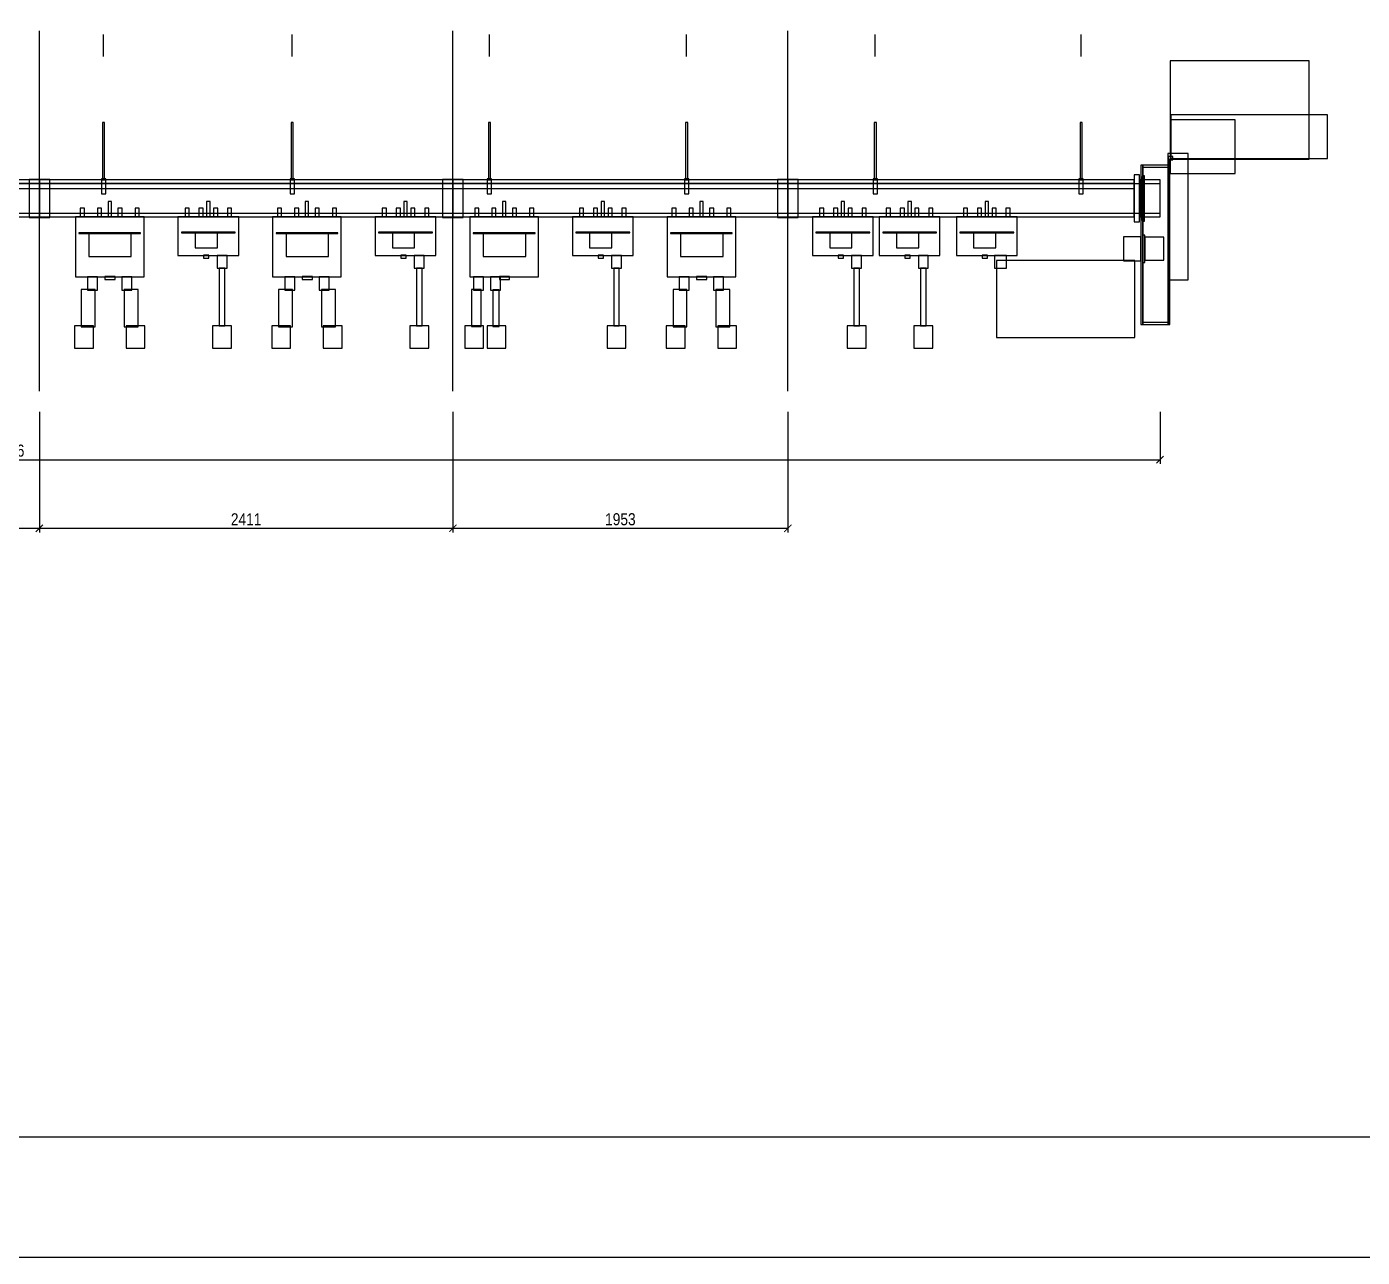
# Model space of a CAD drawing. Header units: millimetres. Extents: x 0 to 31600, y 0 to 12200.
# Drawn here: x 7952 to 15739, y 0 to 7175 of the extents above; entities that cross this region are included whole.
import ezdxf

# ---------------------------------------------------------------- set-up
doc = ezdxf.new("R2010")
doc.units = ezdxf.units.MM
for name, color, linetype in [('DIM', 7, 'Continuous'), ('FRAME', 7, 'Continuous'), ('GRID', 8, 'Continuous'), ('HANGER', 8, 'Continuous'), ('PORT', 4, 'Continuous'), ('STOU', 3, 'Continuous'), ('TOU', 1, 'Continuous'), ('TRUNK', 5, 'Continuous'), ('WHIP', 2, 'Continuous')]:
    doc.layers.add(name, color=color, linetype=linetype)
doc.styles.add('OpenSansCondensed-Light', font='OpenSansCondensed-Light.ttf')
doc.dimstyles.new('EZDXF', dxfattribs={"dimtxt": 0.25, "dimasz": 0.175, "dimexe": 0.375, "dimexo": 0.125, "dimgap": 0.1, "dimtad": 1, "dimlfac": 100, "dimzin": 12, "dimdsep": 46, "dimtxsty": 'OpenSansCondensed-Light', "dimblk": 'ARCHTICK', "dimcen": 2.5, "dimazin": 3, "dimtfac": 0.5, "dimtmove": 2, "dimatfit": 3})

# ---------------------------------------------------------------- blocks, each defined once
blk = doc.blocks.new('_ARCHTICK')
at = {"color": 0, "linetype": 'BYBLOCK', "const_width": 0.15}
blk.add_lwpolyline([(-0.5, -0.5), (0.5, 0.5)], dxfattribs=at)

msp = doc.modelspace()

# ---------------------------------------------------------------- linework, layer by layer
at = {"layer": 'FRAME'}
for points in [[(0, 0), (31600, 0), (31600, 12200), (0, 12200)], [(0, 0), (31600, 0), (31600, 700), (0, 700)]]:
    msp.add_lwpolyline(points, close=True, dxfattribs=at)
at = {"layer": 'GRID'}
for p, q in [((8026, 5050), (8026, 7150)), ((10437, 5050), (10437, 7150)), ((12390, 5050), (12390, 7150))]:
    msp.add_line(p, q, dxfattribs=at)
at = {"layer": 'HANGER'}
for p, q in [((8400, 7000), (8400, 7130)), ((9500, 7000), (9500, 7130)), ((10650, 7000), (10650, 7130)), ((11800, 7000), (11800, 7130)), ((12900, 7000), (12900, 7130)), ((14100, 7000), (14100, 7130))]:
    msp.add_line(p, q, dxfattribs=at)
for points in [[(8394, 6286.9998), (8406, 6286.9998), (8406, 6616), (8394, 6616)], [(8394, 6286.9998), (8406, 6286.9998), (8406, 6616), (8394, 6616)], [(8394, 6286.9998), (8406, 6286.9998), (8406, 6616), (8394, 6616)], [(8394, 6286.9998), (8406, 6286.9998), (8406, 6616), (8394, 6616)], [(9494, 6286.9998), (9506, 6286.9998), (9506, 6616), (9494, 6616)], [(9494, 6286.9998), (9506, 6286.9998), (9506, 6616), (9494, 6616)], [(9494, 6286.9998), (9506, 6286.9998), (9506, 6616), (9494, 6616)], [(9494, 6286.9998), (9506, 6286.9998), (9506, 6616), (9494, 6616)], [(10644, 6286.9998), (10656, 6286.9998), (10656, 6616), (10644, 6616)], [(10644, 6286.9998), (10656, 6286.9998), (10656, 6616), (10644, 6616)], [(10644, 6286.9998), (10656, 6286.9998), (10656, 6616), (10644, 6616)], [(10644, 6286.9998), (10656, 6286.9998), (10656, 6616), (10644, 6616)], [(11794, 6286.9998), (11806, 6286.9998), (11806, 6616), (11794, 6616)], [(11794, 6286.9998), (11806, 6286.9998), (11806, 6616), (11794, 6616)], [(11794, 6286.9998), (11806, 6286.9998), (11806, 6616), (11794, 6616)], [(11794, 6286.9998), (11806, 6286.9998), (11806, 6616), (11794, 6616)], [(12894, 6286.9998), (12906, 6286.9998), (12906, 6616), (12894, 6616)], [(12894, 6286.9998), (12906, 6286.9998), (12906, 6616), (12894, 6616)], [(12894, 6286.9998), (12906, 6286.9998), (12906, 6616), (12894, 6616)], [(12894, 6286.9998), (12906, 6286.9998), (12906, 6616), (12894, 6616)], [(14094, 6286.9998), (14106, 6286.9998), (14106, 6616), (14094, 6616)], [(14094, 6286.9998), (14106, 6286.9998), (14106, 6616), (14094, 6616)], [(14094, 6286.9998), (14106, 6286.9998), (14106, 6616), (14094, 6616)], [(14094, 6286.9998), (14106, 6286.9998), (14106, 6616), (14094, 6616)], [(8387.5, 6281), (8412.5, 6281), (8412.5, 6286.9998), (8387.5, 6286.9998)], [(8387.5, 6201), (8412.5, 6201), (8412.5, 6286.9998), (8387.5, 6286.9998)], [(8387.5, 6201), (8412.5, 6201), (8412.5, 6286.9998), (8387.5, 6286.9998)], [(8387.5, 6281), (8412.5, 6281), (8412.5, 6286.9998), (8387.5, 6286.9998)], [(8387.5, 6201), (8412.5, 6201), (8412.5, 6286.9998), (8387.5, 6286.9998)], [(8387.5, 6201), (8412.5, 6201), (8412.5, 6286.9998), (8387.5, 6286.9998)], [(9487.5, 6281), (9512.5, 6281), (9512.5, 6286.9998), (9487.5, 6286.9998)], [(9487.5, 6201), (9512.5, 6201), (9512.5, 6286.9998), (9487.5, 6286.9998)], [(9487.5, 6201), (9512.5, 6201), (9512.5, 6286.9998), (9487.5, 6286.9998)], [(9487.5, 6281), (9512.5, 6281), (9512.5, 6286.9998), (9487.5, 6286.9998)], [(9487.5, 6201), (9512.5, 6201), (9512.5, 6286.9998), (9487.5, 6286.9998)], [(9487.5, 6201), (9512.5, 6201), (9512.5, 6286.9998), (9487.5, 6286.9998)], [(10637.5, 6281), (10662.5, 6281), (10662.5, 6286.9998), (10637.5, 6286.9998)], [(10637.5, 6201), (10662.5, 6201), (10662.5, 6286.9998), (10637.5, 6286.9998)], [(10637.5, 6201), (10662.5, 6201), (10662.5, 6286.9998), (10637.5, 6286.9998)], [(10637.5, 6281), (10662.5, 6281), (10662.5, 6286.9998), (10637.5, 6286.9998)], [(10637.5, 6201), (10662.5, 6201), (10662.5, 6286.9998), (10637.5, 6286.9998)], [(10637.5, 6201), (10662.5, 6201), (10662.5, 6286.9998), (10637.5, 6286.9998)], [(11787.5, 6281), (11812.5, 6281), (11812.5, 6286.9998), (11787.5, 6286.9998)], [(11787.5, 6201), (11812.5, 6201), (11812.5, 6286.9998), (11787.5, 6286.9998)], [(11787.5, 6201), (11812.5, 6201), (11812.5, 6286.9998), (11787.5, 6286.9998)], [(11787.5, 6281), (11812.5, 6281), (11812.5, 6286.9998), (11787.5, 6286.9998)], [(11787.5, 6201), (11812.5, 6201), (11812.5, 6286.9998), (11787.5, 6286.9998)], [(11787.5, 6201), (11812.5, 6201), (11812.5, 6286.9998), (11787.5, 6286.9998)], [(12887.5, 6281), (12912.5, 6281), (12912.5, 6286.9998), (12887.5, 6286.9998)], [(12887.5, 6201), (12912.5, 6201), (12912.5, 6286.9998), (12887.5, 6286.9998)], [(12887.5, 6201), (12912.5, 6201), (12912.5, 6286.9998), (12887.5, 6286.9998)], [(12887.5, 6281), (12912.5, 6281), (12912.5, 6286.9998), (12887.5, 6286.9998)], [(12887.5, 6201), (12912.5, 6201), (12912.5, 6286.9998), (12887.5, 6286.9998)], [(12887.5, 6201), (12912.5, 6201), (12912.5, 6286.9998), (12887.5, 6286.9998)], [(14087.5, 6281), (14112.5, 6281), (14112.5, 6286.9998), (14087.5, 6286.9998)], [(14087.5, 6201), (14112.5, 6201), (14112.5, 6286.9998), (14087.5, 6286.9998)], [(14087.5, 6201), (14112.5, 6201), (14112.5, 6286.9998), (14087.5, 6286.9998)], [(14087.5, 6281), (14112.5, 6281), (14112.5, 6286.9998), (14087.5, 6286.9998)], [(14087.5, 6201), (14112.5, 6201), (14112.5, 6286.9998), (14087.5, 6286.9998)], [(14087.5, 6201), (14112.5, 6201), (14112.5, 6286.9998), (14087.5, 6286.9998)]]:
    msp.add_lwpolyline(points, close=True, dxfattribs=at)
at = {"layer": 'PORT'}
for points in [[(14619.5576, 6403.0852), (15429.21, 6403.0852), (15429.21, 6975.02), (14619.5576, 6975.02)], [(14619.5576, 6317.8931), (14997.3711, 6317.8931), (14997.3711, 6630.874), (14619.5576, 6630.874)], [(14619.5576, 6317.8931), (14997.3711, 6317.8931), (14997.3711, 6630.874), (14619.5576, 6630.874)], [(14623.2979, 6405.6558), (15537.2031, 6405.6558), (15537.2031, 6660.2603), (14623.2979, 6660.2603)], [(14605.0703, 5699.0046), (14724.5088, 5699.0046), (14724.5088, 6435.9812), (14605.0703, 6435.9812)], [(14605.0703, 5699.0046), (14724.5088, 5699.0046), (14724.5088, 6435.9812), (14605.0703, 6435.9812)], [(14608, 6398), (14634, 6398), (14634, 6418.0002), (14608, 6418.0002)], [(14608, 6356), (14618, 6356), (14618, 6401), (14608, 6401)], [(14608, 5438), (14618, 5438), (14618, 6401), (14608, 6401)], [(14608, 5438), (14618, 5438), (14618, 6401), (14608, 6401)], [(14448, 6281), (14460, 6281), (14460, 6368), (14448, 6368)], [(14460, 6356), (14608, 6356), (14608, 6368), (14460, 6368)], [(14460, 5438), (14608, 5438), (14608, 6368), (14460, 6368)], [(14460, 5438), (14608, 5438), (14608, 6368), (14460, 6368)], [(14448, 6066), (14460, 6066), (14460, 6281), (14448, 6281)], [(14448, 6066), (14460, 6066), (14460, 6281), (14448, 6281)], [(14448, 6066), (14460, 6066), (14460, 6281), (14448, 6281)], [(14455.5, 6281), (14460, 6281), (14460, 6302), (14455.5, 6302)], [(14455.5, 6281), (14460, 6281), (14460, 6302), (14455.5, 6302)], [(14455.5, 6066), (14460, 6066), (14460, 6281), (14455.5, 6281)], [(14455.5, 6066), (14460, 6066), (14460, 6281), (14455.5, 6281)], [(14455.5, 6066), (14460, 6066), (14460, 6281), (14455.5, 6281)], [(14455.5, 6066), (14460, 6066), (14460, 6281), (14455.5, 6281)], [(14460, 6281), (14470, 6281), (14470, 6306), (14460, 6306)], [(14460, 6281), (14470, 6281), (14470, 6306), (14460, 6306)], [(14460, 6066), (14470, 6066), (14470, 6281), (14460, 6281)], [(14460, 6066), (14470, 6066), (14470, 6281), (14460, 6281)], [(14460, 6066), (14470, 6066), (14470, 6281), (14460, 6281)], [(14460, 6066), (14470, 6066), (14470, 6281), (14460, 6281)], [(14448, 5438), (14460, 5438), (14460, 6066), (14448, 6066)], [(14455.5, 6045), (14460, 6045), (14460, 6066), (14455.5, 6066)], [(14455.5, 6045), (14460, 6045), (14460, 6066), (14455.5, 6066)], [(14460, 6041), (14470, 6041), (14470, 6066), (14460, 6066)], [(14460, 6041), (14470, 6041), (14470, 6066), (14460, 6066)], [(14348.001, 5810), (14448, 5810), (14448, 5950.0002), (14348.001, 5950.0002)], [(14348.001, 5810), (14448, 5810), (14448, 5950.0002), (14348.001, 5950.0002)], [(14460, 5800), (14472.001, 5800), (14472.001, 5960.0002), (14460, 5960.0002)], [(14460, 5800), (14472.001, 5800), (14472.001, 5960.0002), (14460, 5960.0002)], [(14472.001, 5812.5002), (14582.001, 5812.5002), (14582.001, 5947.5002), (14472.001, 5947.5002)], [(14472.001, 5812.5002), (14582.001, 5812.5002), (14582.001, 5947.5002), (14472.001, 5947.5002)], [(14608, 5438), (14618, 5438), (14618, 5452), (14608, 5452)], [(14460, 5438), (14608, 5438), (14608, 5450), (14460, 5450)]]:
    msp.add_lwpolyline(points, close=True, dxfattribs=at)
at = {"layer": 'STOU'}
for points in [[(9001, 6066), (9021.0005, 6066), (9021.0005, 6156), (9001, 6156)], [(9001, 6066), (9021.0005, 6066), (9021.0005, 6156), (9001, 6156)], [(9001, 6066), (9021.0005, 6066), (9021.0005, 6156), (9001, 6156)], [(9001, 6066), (9021.0005, 6066), (9021.0005, 6156), (9001, 6156)], [(9001, 6066), (9021.0005, 6066), (9021.0005, 6156), (9001, 6156)], [(9001, 6066), (9021.0005, 6066), (9021.0005, 6156), (9001, 6156)], [(9001, 6066), (9021.0005, 6066), (9021.0005, 6156), (9001, 6156)], [(9001, 6066), (9021.0005, 6066), (9021.0005, 6156), (9001, 6156)], [(9001, 6066), (9021.0005, 6066), (9021.0005, 6156), (9001, 6156)], [(9001, 6066), (9021.0005, 6066), (9021.0005, 6156), (9001, 6156)], [(10150.999, 6066), (10171, 6066), (10171, 6156), (10150.999, 6156)], [(10150.999, 6066), (10171, 6066), (10171, 6156), (10150.999, 6156)], [(10150.999, 6066), (10171, 6066), (10171, 6156), (10150.999, 6156)], [(10150.999, 6066), (10171, 6066), (10171, 6156), (10150.999, 6156)], [(10150.999, 6066), (10171, 6066), (10171, 6156), (10150.999, 6156)], [(10150.999, 6066), (10171, 6066), (10171, 6156), (10150.999, 6156)], [(10150.999, 6066), (10171, 6066), (10171, 6156), (10150.999, 6156)], [(10150.999, 6066), (10171, 6066), (10171, 6156), (10150.999, 6156)], [(10150.999, 6066), (10171, 6066), (10171, 6156), (10150.999, 6156)], [(10150.999, 6066), (10171, 6066), (10171, 6156), (10150.999, 6156)], [(11301, 6066), (11321, 6066), (11321, 6156), (11301, 6156)], [(11301, 6066), (11321, 6066), (11321, 6156), (11301, 6156)], [(11301, 6066), (11321, 6066), (11321, 6156), (11301, 6156)], [(11301, 6066), (11321, 6066), (11321, 6156), (11301, 6156)], [(11301, 6066), (11321, 6066), (11321, 6156), (11301, 6156)], [(11301, 6066), (11321, 6066), (11321, 6156), (11301, 6156)], [(11301, 6066), (11321, 6066), (11321, 6156), (11301, 6156)], [(11301, 6066), (11321, 6066), (11321, 6156), (11301, 6156)], [(11301, 6066), (11321, 6066), (11321, 6156), (11301, 6156)], [(11301, 6066), (11321, 6066), (11321, 6156), (11301, 6156)], [(12701, 6066), (12721, 6066), (12721, 6156), (12701, 6156)], [(12701, 6066), (12721, 6066), (12721, 6156), (12701, 6156)], [(12701, 6066), (12721, 6066), (12721, 6156), (12701, 6156)], [(12701, 6066), (12721, 6066), (12721, 6156), (12701, 6156)], [(12701, 6066), (12721, 6066), (12721, 6156), (12701, 6156)], [(12701, 6066), (12721, 6066), (12721, 6156), (12701, 6156)], [(12701, 6066), (12721, 6066), (12721, 6156), (12701, 6156)], [(12701, 6066), (12721, 6066), (12721, 6156), (12701, 6156)], [(12701, 6066), (12721, 6066), (12721, 6156), (12701, 6156)], [(12701, 6066), (12721, 6066), (12721, 6156), (12701, 6156)], [(13090, 6066), (13110, 6066), (13110, 6156), (13090, 6156)], [(13090, 6066), (13110, 6066), (13110, 6156), (13090, 6156)], [(13090, 6066), (13110, 6066), (13110, 6156), (13090, 6156)], [(13090, 6066), (13110, 6066), (13110, 6156), (13090, 6156)], [(13090, 6066), (13110, 6066), (13110, 6156), (13090, 6156)], [(13090, 6066), (13110, 6066), (13110, 6156), (13090, 6156)], [(13090, 6066), (13110, 6066), (13110, 6156), (13090, 6156)], [(13090, 6066), (13110, 6066), (13110, 6156), (13090, 6156)], [(13090, 6066), (13110, 6066), (13110, 6156), (13090, 6156)], [(13090, 6066), (13110, 6066), (13110, 6156), (13090, 6156)], [(13539.999, 6066), (13560, 6066), (13560, 6156), (13539.999, 6156)], [(13539.999, 6066), (13560, 6066), (13560, 6156), (13539.999, 6156)], [(13539.999, 6066), (13560, 6066), (13560, 6156), (13539.999, 6156)], [(13539.999, 6066), (13560, 6066), (13560, 6156), (13539.999, 6156)], [(13539.999, 6066), (13560, 6066), (13560, 6156), (13539.999, 6156)], [(13539.999, 6066), (13560, 6066), (13560, 6156), (13539.999, 6156)], [(13539.999, 6066), (13560, 6066), (13560, 6156), (13539.999, 6156)], [(13539.999, 6066), (13560, 6066), (13560, 6156), (13539.999, 6156)], [(13539.999, 6066), (13560, 6066), (13560, 6156), (13539.999, 6156)], [(13539.999, 6066), (13560, 6066), (13560, 6156), (13539.999, 6156)], [(8875.1001, 6066), (8899.1001, 6066), (8899.1001, 6115.9998), (8875.1001, 6115.9998)], [(8875.1001, 6066), (8899.1001, 6066), (8899.1001, 6115.9998), (8875.1001, 6115.9998)], [(8875.1001, 6066), (8899.1001, 6066), (8899.1001, 6115.9998), (8875.1001, 6115.9998)], [(8875.1001, 6066), (8899.1001, 6066), (8899.1001, 6115.9998), (8875.1001, 6115.9998)], [(8956.5205, 6066), (8980.5195, 6066), (8980.5195, 6115.9998), (8956.5205, 6115.9998)], [(8956.5205, 6066), (8980.5195, 6066), (8980.5195, 6115.9998), (8956.5205, 6115.9998)], [(8956.5205, 6066), (8980.5195, 6066), (8980.5195, 6115.9998), (8956.5205, 6115.9998)], [(8956.5205, 6066), (8980.5195, 6066), (8980.5195, 6115.9998), (8956.5205, 6115.9998)], [(9041.4805, 6066), (9065.4795, 6066), (9065.4795, 6115.9998), (9041.4805, 6115.9998)], [(9041.4805, 6066), (9065.4795, 6066), (9065.4795, 6115.9998), (9041.4805, 6115.9998)], [(9041.4805, 6066), (9065.4795, 6066), (9065.4795, 6115.9998), (9041.4805, 6115.9998)], [(9041.4805, 6066), (9065.4795, 6066), (9065.4795, 6115.9998), (9041.4805, 6115.9998)], [(9122.9004, 6066), (9146.8994, 6066), (9146.8994, 6115.9998), (9122.9004, 6115.9998)], [(9122.9004, 6066), (9146.8994, 6066), (9146.8994, 6115.9998), (9122.9004, 6115.9998)], [(9122.9004, 6066), (9146.8994, 6066), (9146.8994, 6115.9998), (9122.9004, 6115.9998)], [(9122.9004, 6066), (9146.8994, 6066), (9146.8994, 6115.9998), (9122.9004, 6115.9998)], [(10025.1006, 6066), (10049.0996, 6066), (10049.0996, 6115.9998), (10025.1006, 6115.9998)], [(10025.1006, 6066), (10049.0996, 6066), (10049.0996, 6115.9998), (10025.1006, 6115.9998)], [(10025.1006, 6066), (10049.0996, 6066), (10049.0996, 6115.9998), (10025.1006, 6115.9998)], [(10025.1006, 6066), (10049.0996, 6066), (10049.0996, 6115.9998), (10025.1006, 6115.9998)], [(10106.5205, 6066), (10130.5205, 6066), (10130.5205, 6115.9998), (10106.5205, 6115.9998)], [(10106.5205, 6066), (10130.5205, 6066), (10130.5205, 6115.9998), (10106.5205, 6115.9998)], [(10106.5205, 6066), (10130.5205, 6066), (10130.5205, 6115.9998), (10106.5205, 6115.9998)], [(10106.5205, 6066), (10130.5205, 6066), (10130.5205, 6115.9998), (10106.5205, 6115.9998)], [(10191.4805, 6066), (10215.4805, 6066), (10215.4805, 6115.9998), (10191.4805, 6115.9998)], [(10191.4805, 6066), (10215.4805, 6066), (10215.4805, 6115.9998), (10191.4805, 6115.9998)], [(10191.4805, 6066), (10215.4805, 6066), (10215.4805, 6115.9998), (10191.4805, 6115.9998)], [(10191.4805, 6066), (10215.4805, 6066), (10215.4805, 6115.9998), (10191.4805, 6115.9998)], [(10272.9004, 6066), (10296.9004, 6066), (10296.9004, 6115.9998), (10272.9004, 6115.9998)], [(10272.9004, 6066), (10296.9004, 6066), (10296.9004, 6115.9998), (10272.9004, 6115.9998)], [(10272.9004, 6066), (10296.9004, 6066), (10296.9004, 6115.9998), (10272.9004, 6115.9998)], [(10272.9004, 6066), (10296.9004, 6066), (10296.9004, 6115.9998), (10272.9004, 6115.9998)], [(11175.1006, 6066), (11199.0996, 6066), (11199.0996, 6115.9998), (11175.1006, 6115.9998)], [(11175.1006, 6066), (11199.0996, 6066), (11199.0996, 6115.9998), (11175.1006, 6115.9998)], [(11175.1006, 6066), (11199.0996, 6066), (11199.0996, 6115.9998), (11175.1006, 6115.9998)], [(11175.1006, 6066), (11199.0996, 6066), (11199.0996, 6115.9998), (11175.1006, 6115.9998)], [(11256.5205, 6066), (11280.5195, 6066), (11280.5195, 6115.9998), (11256.5205, 6115.9998)], [(11256.5205, 6066), (11280.5195, 6066), (11280.5195, 6115.9998), (11256.5205, 6115.9998)], [(11256.5205, 6066), (11280.5195, 6066), (11280.5195, 6115.9998), (11256.5205, 6115.9998)], [(11256.5205, 6066), (11280.5195, 6066), (11280.5195, 6115.9998), (11256.5205, 6115.9998)], [(11341.4805, 6066), (11365.4795, 6066), (11365.4795, 6115.9998), (11341.4805, 6115.9998)], [(11341.4805, 6066), (11365.4795, 6066), (11365.4795, 6115.9998), (11341.4805, 6115.9998)], [(11341.4805, 6066), (11365.4795, 6066), (11365.4795, 6115.9998), (11341.4805, 6115.9998)], [(11341.4805, 6066), (11365.4795, 6066), (11365.4795, 6115.9998), (11341.4805, 6115.9998)], [(11422.9004, 6066), (11446.8994, 6066), (11446.8994, 6115.9998), (11422.9004, 6115.9998)], [(11422.9004, 6066), (11446.8994, 6066), (11446.8994, 6115.9998), (11422.9004, 6115.9998)], [(11422.9004, 6066), (11446.8994, 6066), (11446.8994, 6115.9998), (11422.9004, 6115.9998)], [(11422.9004, 6066), (11446.8994, 6066), (11446.8994, 6115.9998), (11422.9004, 6115.9998)], [(12575.1006, 6066), (12599.0996, 6066), (12599.0996, 6115.9998), (12575.1006, 6115.9998)], [(12575.1006, 6066), (12599.0996, 6066), (12599.0996, 6115.9998), (12575.1006, 6115.9998)], [(12575.1006, 6066), (12599.0996, 6066), (12599.0996, 6115.9998), (12575.1006, 6115.9998)], [(12575.1006, 6066), (12599.0996, 6066), (12599.0996, 6115.9998), (12575.1006, 6115.9998)], [(12656.5205, 6066), (12680.5195, 6066), (12680.5195, 6115.9998), (12656.5205, 6115.9998)], [(12656.5205, 6066), (12680.5195, 6066), (12680.5195, 6115.9998), (12656.5205, 6115.9998)], [(12656.5205, 6066), (12680.5195, 6066), (12680.5195, 6115.9998), (12656.5205, 6115.9998)], [(12656.5205, 6066), (12680.5195, 6066), (12680.5195, 6115.9998), (12656.5205, 6115.9998)], [(12741.4805, 6066), (12765.4795, 6066), (12765.4795, 6115.9998), (12741.4805, 6115.9998)], [(12741.4805, 6066), (12765.4795, 6066), (12765.4795, 6115.9998), (12741.4805, 6115.9998)], [(12741.4805, 6066), (12765.4795, 6066), (12765.4795, 6115.9998), (12741.4805, 6115.9998)], [(12741.4805, 6066), (12765.4795, 6066), (12765.4795, 6115.9998), (12741.4805, 6115.9998)], [(12822.9004, 6066), (12846.8994, 6066), (12846.8994, 6115.9998), (12822.9004, 6115.9998)], [(12822.9004, 6066), (12846.8994, 6066), (12846.8994, 6115.9998), (12822.9004, 6115.9998)], [(12822.9004, 6066), (12846.8994, 6066), (12846.8994, 6115.9998), (12822.9004, 6115.9998)], [(12822.9004, 6066), (12846.8994, 6066), (12846.8994, 6115.9998), (12822.9004, 6115.9998)], [(12964.1006, 6066), (12988.1006, 6066), (12988.1006, 6115.9998), (12964.1006, 6115.9998)], [(12964.1006, 6066), (12988.1006, 6066), (12988.1006, 6115.9998), (12964.1006, 6115.9998)], [(12964.1006, 6066), (12988.1006, 6066), (12988.1006, 6115.9998), (12964.1006, 6115.9998)], [(12964.1006, 6066), (12988.1006, 6066), (12988.1006, 6115.9998), (12964.1006, 6115.9998)], [(13045.5205, 6066), (13069.5205, 6066), (13069.5205, 6115.9998), (13045.5205, 6115.9998)], [(13045.5205, 6066), (13069.5205, 6066), (13069.5205, 6115.9998), (13045.5205, 6115.9998)], [(13045.5205, 6066), (13069.5205, 6066), (13069.5205, 6115.9998), (13045.5205, 6115.9998)], [(13045.5205, 6066), (13069.5205, 6066), (13069.5205, 6115.9998), (13045.5205, 6115.9998)], [(13130.4805, 6066), (13154.4805, 6066), (13154.4805, 6115.9998), (13130.4805, 6115.9998)], [(13130.4805, 6066), (13154.4805, 6066), (13154.4805, 6115.9998), (13130.4805, 6115.9998)], [(13130.4805, 6066), (13154.4805, 6066), (13154.4805, 6115.9998), (13130.4805, 6115.9998)], [(13130.4805, 6066), (13154.4805, 6066), (13154.4805, 6115.9998), (13130.4805, 6115.9998)], [(13211.9004, 6066), (13235.9004, 6066), (13235.9004, 6115.9998), (13211.9004, 6115.9998)], [(13211.9004, 6066), (13235.9004, 6066), (13235.9004, 6115.9998), (13211.9004, 6115.9998)], [(13211.9004, 6066), (13235.9004, 6066), (13235.9004, 6115.9998), (13211.9004, 6115.9998)], [(13211.9004, 6066), (13235.9004, 6066), (13235.9004, 6115.9998), (13211.9004, 6115.9998)], [(13414.0996, 6066), (13438.0996, 6066), (13438.0996, 6115.9998), (13414.0996, 6115.9998)], [(13414.0996, 6066), (13438.0996, 6066), (13438.0996, 6115.9998), (13414.0996, 6115.9998)], [(13414.0996, 6066), (13438.0996, 6066), (13438.0996, 6115.9998), (13414.0996, 6115.9998)], [(13414.0996, 6066), (13438.0996, 6066), (13438.0996, 6115.9998), (13414.0996, 6115.9998)], [(13495.5, 6066), (13519.499, 6066), (13519.499, 6115.9998), (13495.5, 6115.9998)], [(13495.5, 6066), (13519.499, 6066), (13519.499, 6115.9998), (13495.5, 6115.9998)], [(13495.5, 6066), (13519.499, 6066), (13519.499, 6115.9998), (13495.5, 6115.9998)], [(13495.5, 6066), (13519.499, 6066), (13519.499, 6115.9998), (13495.5, 6115.9998)], [(13580.5, 6066), (13604.499, 6066), (13604.499, 6115.9998), (13580.5, 6115.9998)], [(13580.5, 6066), (13604.499, 6066), (13604.499, 6115.9998), (13580.5, 6115.9998)], [(13580.5, 6066), (13604.499, 6066), (13604.499, 6115.9998), (13580.5, 6115.9998)], [(13580.5, 6066), (13604.499, 6066), (13604.499, 6115.9998), (13580.5, 6115.9998)], [(13661.9004, 6066), (13685.8994, 6066), (13685.8994, 6115.9998), (13661.9004, 6115.9998)], [(13661.9004, 6066), (13685.8994, 6066), (13685.8994, 6115.9998), (13661.9004, 6115.9998)], [(13661.9004, 6066), (13685.8994, 6066), (13685.8994, 6115.9998), (13661.9004, 6115.9998)], [(13661.9004, 6066), (13685.8994, 6066), (13685.8994, 6115.9998), (13661.9004, 6115.9998)], [(8834, 5841), (9188, 5841), (9188, 6066), (8834, 6066)], [(8834, 5841), (9188, 5841), (9188, 6066), (8834, 6066)], [(9984, 5841), (10338, 5841), (10338, 6066), (9984, 6066)], [(9984, 5841), (10338, 5841), (10338, 6066), (9984, 6066)], [(11134, 5841), (11488, 5841), (11488, 6066), (11134, 6066)], [(11134, 5841), (11488, 5841), (11488, 6066), (11134, 6066)], [(12534, 5841), (12888, 5841), (12888, 6066), (12534, 6066)], [(12534, 5841), (12888, 5841), (12888, 6066), (12534, 6066)], [(12923, 5841), (13277, 5841), (13277, 6066), (12923, 6066)], [(12923, 5841), (13277, 5841), (13277, 6066), (12923, 6066)], [(13373, 5841), (13727, 5841), (13727, 6066), (13373, 6066)], [(13373, 5841), (13727, 5841), (13727, 6066), (13373, 6066)], [(8854, 5972), (9168, 5972), (9168, 5976), (8854, 5976)], [(8854, 5972), (9168, 5972), (9168, 5976), (8854, 5976)], [(8934.0005, 5886), (9063.9995, 5886), (9063.9995, 5974), (8934.0005, 5974)], [(8934.0005, 5886), (9063.9995, 5886), (9063.9995, 5974), (8934.0005, 5974)], [(10004, 5972), (10318, 5972), (10318, 5976), (10004, 5976)], [(10004, 5972), (10318, 5972), (10318, 5976), (10004, 5976)], [(10084, 5886), (10214, 5886), (10214, 5974), (10084, 5974)], [(10084, 5886), (10214, 5886), (10214, 5974), (10084, 5974)], [(11154.001, 5972), (11468, 5972), (11468, 5976), (11154.001, 5976)], [(11154.001, 5972), (11468, 5972), (11468, 5976), (11154.001, 5976)], [(11234.001, 5886), (11364.001, 5886), (11364.001, 5974), (11234.001, 5974)], [(11234.001, 5886), (11364.001, 5886), (11364.001, 5974), (11234.001, 5974)], [(12554, 5972), (12867.999, 5972), (12867.999, 5976), (12554, 5976)], [(12554, 5972), (12867.999, 5972), (12867.999, 5976), (12554, 5976)], [(12634, 5886), (12764, 5886), (12764, 5974), (12634, 5974)], [(12634, 5886), (12764, 5886), (12764, 5974), (12634, 5974)], [(12943, 5972), (13257, 5972), (13257, 5976), (12943, 5976)], [(12943, 5972), (13257, 5972), (13257, 5976), (12943, 5976)], [(13023, 5886), (13153, 5886), (13153, 5974), (13023, 5974)], [(13023, 5886), (13153, 5886), (13153, 5974), (13023, 5974)], [(13393, 5972), (13706.999, 5972), (13706.999, 5976), (13393, 5976)], [(13393, 5972), (13706.999, 5972), (13706.999, 5976), (13393, 5976)], [(13473, 5885.9998), (13603, 5885.9998), (13603, 5974), (13473, 5974)], [(13473, 5885.9998), (13603, 5885.9998), (13603, 5974), (13473, 5974)], [(8983.3999, 5826), (9014.6001, 5826), (9014.6001, 5842.9998), (8983.3999, 5842.9998)], [(8983.3999, 5826), (9014.6001, 5826), (9014.6001, 5842.9998), (8983.3999, 5842.9998)], [(9061.9995, 5766), (9120, 5766), (9120, 5841), (9061.9995, 5841)], [(9061.9995, 5766), (9120, 5766), (9120, 5841), (9061.9995, 5841)], [(10133.3994, 5826), (10164.5996, 5826), (10164.5996, 5842.9998), (10133.3994, 5842.9998)], [(10133.3994, 5826), (10164.5996, 5826), (10164.5996, 5842.9998), (10133.3994, 5842.9998)], [(10211.999, 5766), (10270, 5766), (10270, 5841), (10211.999, 5841)], [(10211.999, 5766), (10270, 5766), (10270, 5841), (10211.999, 5841)], [(11283.4004, 5826), (11314.6006, 5826), (11314.6006, 5842.9998), (11283.4004, 5842.9998)], [(11283.4004, 5826), (11314.6006, 5826), (11314.6006, 5842.9998), (11283.4004, 5842.9998)], [(11362, 5766), (11420, 5766), (11420, 5841), (11362, 5841)], [(11362, 5766), (11420, 5766), (11420, 5841), (11362, 5841)], [(12683.3994, 5826), (12714.5996, 5826), (12714.5996, 5842.9998), (12683.3994, 5842.9998)], [(12683.3994, 5826), (12714.5996, 5826), (12714.5996, 5842.9998), (12683.3994, 5842.9998)], [(12762, 5766), (12820, 5766), (12820, 5841), (12762, 5841)], [(12762, 5766), (12820, 5766), (12820, 5841), (12762, 5841)], [(13072.4004, 5826), (13103.5996, 5826), (13103.5996, 5842.9998), (13072.4004, 5842.9998)], [(13072.4004, 5826), (13103.5996, 5826), (13103.5996, 5842.9998), (13072.4004, 5842.9998)], [(13150.999, 5766), (13209, 5766), (13209, 5841), (13150.999, 5841)], [(13150.999, 5766), (13209, 5766), (13209, 5841), (13150.999, 5841)], [(13522.3994, 5826), (13553.5996, 5826), (13553.5996, 5842.9998), (13522.3994, 5842.9998)], [(13522.3994, 5826), (13553.5996, 5826), (13553.5996, 5842.9998), (13522.3994, 5842.9998)], [(13595, 5766), (13664.999, 5766), (13664.999, 5841), (13595, 5841)], [(13595, 5766), (13664.999, 5766), (13664.999, 5841), (13595, 5841)]]:
    msp.add_lwpolyline(points, close=True, dxfattribs=at)
at = {"layer": 'TOU'}
for points in [[(8425.9995, 6066), (8446, 6066), (8446, 6156), (8425.9995, 6156)], [(8425.9995, 6066), (8446, 6066), (8446, 6156), (8425.9995, 6156)], [(8425.9995, 6066), (8446, 6066), (8446, 6156), (8425.9995, 6156)], [(8425.9995, 6066), (8446, 6066), (8446, 6156), (8425.9995, 6156)], [(8425.9995, 6066), (8446, 6066), (8446, 6156), (8425.9995, 6156)], [(8425.9995, 6066), (8446, 6066), (8446, 6156), (8425.9995, 6156)], [(8425.9995, 6066), (8446, 6066), (8446, 6156), (8425.9995, 6156)], [(8425.9995, 6066), (8446, 6066), (8446, 6156), (8425.9995, 6156)], [(8425.9995, 6066), (8446, 6066), (8446, 6156), (8425.9995, 6156)], [(8425.9995, 6066), (8446, 6066), (8446, 6156), (8425.9995, 6156)], [(9576, 6066), (9596, 6066), (9596, 6156), (9576, 6156)], [(9576, 6066), (9596, 6066), (9596, 6156), (9576, 6156)], [(9576, 6066), (9596, 6066), (9596, 6156), (9576, 6156)], [(9576, 6066), (9596, 6066), (9596, 6156), (9576, 6156)], [(9576, 6066), (9596, 6066), (9596, 6156), (9576, 6156)], [(9576, 6066), (9596, 6066), (9596, 6156), (9576, 6156)], [(9576, 6066), (9596, 6066), (9596, 6156), (9576, 6156)], [(9576, 6066), (9596, 6066), (9596, 6156), (9576, 6156)], [(9576, 6066), (9596, 6066), (9596, 6156), (9576, 6156)], [(9576, 6066), (9596, 6066), (9596, 6156), (9576, 6156)], [(10726, 6066), (10746.001, 6066), (10746.001, 6156), (10726, 6156)], [(10726, 6066), (10746.001, 6066), (10746.001, 6156), (10726, 6156)], [(10726, 6066), (10746.001, 6066), (10746.001, 6156), (10726, 6156)], [(10726, 6066), (10746.001, 6066), (10746.001, 6156), (10726, 6156)], [(10726, 6066), (10746.001, 6066), (10746.001, 6156), (10726, 6156)], [(10726, 6066), (10746.001, 6066), (10746.001, 6156), (10726, 6156)], [(10726, 6066), (10746.001, 6066), (10746.001, 6156), (10726, 6156)], [(10726, 6066), (10746.001, 6066), (10746.001, 6156), (10726, 6156)], [(10726, 6066), (10746.001, 6066), (10746.001, 6156), (10726, 6156)], [(10726, 6066), (10746.001, 6066), (10746.001, 6156), (10726, 6156)], [(11876, 6066), (11896, 6066), (11896, 6156), (11876, 6156)], [(11876, 6066), (11896, 6066), (11896, 6156), (11876, 6156)], [(11876, 6066), (11896, 6066), (11896, 6156), (11876, 6156)], [(11876, 6066), (11896, 6066), (11896, 6156), (11876, 6156)], [(11876, 6066), (11896, 6066), (11896, 6156), (11876, 6156)], [(11876, 6066), (11896, 6066), (11896, 6156), (11876, 6156)], [(11876, 6066), (11896, 6066), (11896, 6156), (11876, 6156)], [(11876, 6066), (11896, 6066), (11896, 6156), (11876, 6156)], [(11876, 6066), (11896, 6066), (11896, 6156), (11876, 6156)], [(11876, 6066), (11896, 6066), (11896, 6156), (11876, 6156)], [(8264, 6066), (8287.9995, 6066), (8287.9995, 6115.9998), (8264, 6115.9998)], [(8264, 6066), (8287.9995, 6066), (8287.9995, 6115.9998), (8264, 6115.9998)], [(8264, 6066), (8287.9995, 6066), (8287.9995, 6115.9998), (8264, 6115.9998)], [(8264, 6066), (8287.9995, 6066), (8287.9995, 6115.9998), (8264, 6115.9998)], [(8363.9995, 6066), (8388, 6066), (8388, 6115.9998), (8363.9995, 6115.9998)], [(8363.9995, 6066), (8388, 6066), (8388, 6115.9998), (8363.9995, 6115.9998)], [(8363.9995, 6066), (8388, 6066), (8388, 6115.9998), (8363.9995, 6115.9998)], [(8363.9995, 6066), (8388, 6066), (8388, 6115.9998), (8363.9995, 6115.9998)], [(8483.9995, 6066), (8508, 6066), (8508, 6115.9998), (8483.9995, 6115.9998)], [(8483.9995, 6066), (8508, 6066), (8508, 6115.9998), (8483.9995, 6115.9998)], [(8483.9995, 6066), (8508, 6066), (8508, 6115.9998), (8483.9995, 6115.9998)], [(8483.9995, 6066), (8508, 6066), (8508, 6115.9998), (8483.9995, 6115.9998)], [(8584, 6066), (8607.9995, 6066), (8607.9995, 6115.9998), (8584, 6115.9998)], [(8584, 6066), (8607.9995, 6066), (8607.9995, 6115.9998), (8584, 6115.9998)], [(8584, 6066), (8607.9995, 6066), (8607.9995, 6115.9998), (8584, 6115.9998)], [(8584, 6066), (8607.9995, 6066), (8607.9995, 6115.9998), (8584, 6115.9998)], [(9414, 6066), (9438, 6066), (9438, 6115.9998), (9414, 6115.9998)], [(9414, 6066), (9438, 6066), (9438, 6115.9998), (9414, 6115.9998)], [(9414, 6066), (9438, 6066), (9438, 6115.9998), (9414, 6115.9998)], [(9414, 6066), (9438, 6066), (9438, 6115.9998), (9414, 6115.9998)], [(9514, 6066), (9538, 6066), (9538, 6115.9998), (9514, 6115.9998)], [(9514, 6066), (9538, 6066), (9538, 6115.9998), (9514, 6115.9998)], [(9514, 6066), (9538, 6066), (9538, 6115.9998), (9514, 6115.9998)], [(9514, 6066), (9538, 6066), (9538, 6115.9998), (9514, 6115.9998)], [(9634, 6066), (9657.999, 6066), (9657.999, 6115.9998), (9634, 6115.9998)], [(9634, 6066), (9657.999, 6066), (9657.999, 6115.9998), (9634, 6115.9998)], [(9634, 6066), (9657.999, 6066), (9657.999, 6115.9998), (9634, 6115.9998)], [(9634, 6066), (9657.999, 6066), (9657.999, 6115.9998), (9634, 6115.9998)], [(9734, 6066), (9758, 6066), (9758, 6115.9998), (9734, 6115.9998)], [(9734, 6066), (9758, 6066), (9758, 6115.9998), (9734, 6115.9998)], [(9734, 6066), (9758, 6066), (9758, 6115.9998), (9734, 6115.9998)], [(9734, 6066), (9758, 6066), (9758, 6115.9998), (9734, 6115.9998)], [(10564.001, 6066), (10588.001, 6066), (10588.001, 6115.9998), (10564.001, 6115.9998)], [(10564.001, 6066), (10588.001, 6066), (10588.001, 6115.9998), (10564.001, 6115.9998)], [(10564.001, 6066), (10588.001, 6066), (10588.001, 6115.9998), (10564.001, 6115.9998)], [(10564.001, 6066), (10588.001, 6066), (10588.001, 6115.9998), (10564.001, 6115.9998)], [(10664.001, 6066), (10688, 6066), (10688, 6115.9998), (10664.001, 6115.9998)], [(10664.001, 6066), (10688, 6066), (10688, 6115.9998), (10664.001, 6115.9998)], [(10664.001, 6066), (10688, 6066), (10688, 6115.9998), (10664.001, 6115.9998)], [(10664.001, 6066), (10688, 6066), (10688, 6115.9998), (10664.001, 6115.9998)], [(10784.001, 6066), (10808, 6066), (10808, 6115.9998), (10784.001, 6115.9998)], [(10784.001, 6066), (10808, 6066), (10808, 6115.9998), (10784.001, 6115.9998)], [(10784.001, 6066), (10808, 6066), (10808, 6115.9998), (10784.001, 6115.9998)], [(10784.001, 6066), (10808, 6066), (10808, 6115.9998), (10784.001, 6115.9998)], [(10884, 6066), (10908, 6066), (10908, 6115.9998), (10884, 6115.9998)], [(10884, 6066), (10908, 6066), (10908, 6115.9998), (10884, 6115.9998)], [(10884, 6066), (10908, 6066), (10908, 6115.9998), (10884, 6115.9998)], [(10884, 6066), (10908, 6066), (10908, 6115.9998), (10884, 6115.9998)], [(11714, 6066), (11738, 6066), (11738, 6115.9998), (11714, 6115.9998)], [(11714, 6066), (11738, 6066), (11738, 6115.9998), (11714, 6115.9998)], [(11714, 6066), (11738, 6066), (11738, 6115.9998), (11714, 6115.9998)], [(11714, 6066), (11738, 6066), (11738, 6115.9998), (11714, 6115.9998)], [(11814.001, 6066), (11838, 6066), (11838, 6115.9998), (11814.001, 6115.9998)], [(11814.001, 6066), (11838, 6066), (11838, 6115.9998), (11814.001, 6115.9998)], [(11814.001, 6066), (11838, 6066), (11838, 6115.9998), (11814.001, 6115.9998)], [(11814.001, 6066), (11838, 6066), (11838, 6115.9998), (11814.001, 6115.9998)], [(11934, 6066), (11958, 6066), (11958, 6115.9998), (11934, 6115.9998)], [(11934, 6066), (11958, 6066), (11958, 6115.9998), (11934, 6115.9998)], [(11934, 6066), (11958, 6066), (11958, 6115.9998), (11934, 6115.9998)], [(11934, 6066), (11958, 6066), (11958, 6115.9998), (11934, 6115.9998)], [(12034, 6066), (12058, 6066), (12058, 6115.9998), (12034, 6115.9998)], [(12034, 6066), (12058, 6066), (12058, 6115.9998), (12034, 6115.9998)], [(12034, 6066), (12058, 6066), (12058, 6115.9998), (12034, 6115.9998)], [(12034, 6066), (12058, 6066), (12058, 6115.9998), (12034, 6115.9998)], [(8236, 5715.9998), (8635.9995, 5715.9998), (8635.9995, 6066), (8236, 6066)], [(8236, 5715.9998), (8635.9995, 5715.9998), (8635.9995, 6066), (8236, 6066)], [(9386, 5715.9998), (9786, 5715.9998), (9786, 6066), (9386, 6066)], [(9386, 5715.9998), (9786, 5715.9998), (9786, 6066), (9386, 6066)], [(10536.001, 5715.9998), (10936, 5715.9998), (10936, 6066), (10536.001, 6066)], [(10536.001, 5715.9998), (10936, 5715.9998), (10936, 6066), (10536.001, 6066)], [(11686, 5715.9998), (12086, 5715.9998), (12086, 6066), (11686, 6066)], [(11686, 5715.9998), (12086, 5715.9998), (12086, 6066), (11686, 6066)], [(8256, 5968.9998), (8615.9995, 5968.9998), (8615.9995, 5973), (8256, 5973)], [(8256, 5968.9998), (8615.9995, 5968.9998), (8615.9995, 5973), (8256, 5973)], [(8313.9995, 5834), (8561.9995, 5834), (8561.9995, 5970.9998), (8313.9995, 5970.9998)], [(8313.9995, 5834), (8561.9995, 5834), (8561.9995, 5970.9998), (8313.9995, 5970.9998)], [(9406, 5968.9998), (9766, 5968.9998), (9766, 5973), (9406, 5973)], [(9406, 5968.9998), (9766, 5968.9998), (9766, 5973), (9406, 5973)], [(9464, 5834), (9712, 5834), (9712, 5970.9998), (9464, 5970.9998)], [(9464, 5834), (9712, 5834), (9712, 5970.9998), (9464, 5970.9998)], [(10556, 5968.9998), (10916.001, 5968.9998), (10916.001, 5973), (10556, 5973)], [(10556, 5968.9998), (10916.001, 5968.9998), (10916.001, 5973), (10556, 5973)], [(10614.001, 5834), (10862.001, 5834), (10862.001, 5970.9998), (10614.001, 5970.9998)], [(10614.001, 5834), (10862.001, 5834), (10862.001, 5970.9998), (10614.001, 5970.9998)], [(11706, 5968.9998), (12066, 5968.9998), (12066, 5973), (11706, 5973)], [(11706, 5968.9998), (12066, 5968.9998), (12066, 5973), (11706, 5973)], [(11764, 5834), (12012, 5834), (12012, 5970.9998), (11764, 5970.9998)], [(11764, 5834), (12012, 5834), (12012, 5970.9998), (11764, 5970.9998)], [(8306.9995, 5638), (8364.9995, 5638), (8364.9995, 5715.9998), (8306.9995, 5715.9998)], [(8306.9995, 5638), (8364.9995, 5638), (8364.9995, 5715.9998), (8306.9995, 5715.9998)], [(8306.9995, 5638), (8364.9995, 5638), (8364.9995, 5715.9998), (8306.9995, 5715.9998)], [(8306.9995, 5638), (8364.9995, 5638), (8364.9995, 5715.9998), (8306.9995, 5715.9998)], [(8408.1997, 5701), (8467.7998, 5701), (8467.7998, 5717.9998), (8408.1997, 5717.9998)], [(8408.1997, 5701), (8467.7998, 5701), (8467.7998, 5717.9998), (8408.1997, 5717.9998)], [(8507, 5638), (8565, 5638), (8565, 5715.9998), (8507, 5715.9998)], [(8507, 5638), (8565, 5638), (8565, 5715.9998), (8507, 5715.9998)], [(8507, 5638), (8565, 5638), (8565, 5715.9998), (8507, 5715.9998)], [(8507, 5638), (8565, 5638), (8565, 5715.9998), (8507, 5715.9998)], [(9457, 5638), (9515, 5638), (9515, 5715.9998), (9457, 5715.9998)], [(9457, 5638), (9515, 5638), (9515, 5715.9998), (9457, 5715.9998)], [(9457, 5638), (9515, 5638), (9515, 5715.9998), (9457, 5715.9998)], [(9457, 5638), (9515, 5638), (9515, 5715.9998), (9457, 5715.9998)], [(9558.2002, 5701), (9617.7998, 5701), (9617.7998, 5717.9998), (9558.2002, 5717.9998)], [(9558.2002, 5701), (9617.7998, 5701), (9617.7998, 5717.9998), (9558.2002, 5717.9998)], [(9657, 5638), (9715, 5638), (9715, 5715.9998), (9657, 5715.9998)], [(9657, 5638), (9715, 5638), (9715, 5715.9998), (9657, 5715.9998)], [(9657, 5638), (9715, 5638), (9715, 5715.9998), (9657, 5715.9998)], [(9657, 5638), (9715, 5638), (9715, 5715.9998), (9657, 5715.9998)], [(10557.001, 5638), (10615, 5638), (10615, 5715.9998), (10557.001, 5715.9998)], [(10557.001, 5638), (10615, 5638), (10615, 5715.9998), (10557.001, 5715.9998)], [(10557.001, 5638), (10615, 5638), (10615, 5715.9998), (10557.001, 5715.9998)], [(10557.001, 5638), (10615, 5638), (10615, 5715.9998), (10557.001, 5715.9998)], [(10657, 5638), (10715.001, 5638), (10715.001, 5715.9998), (10657, 5715.9998)], [(10657, 5638), (10715.001, 5638), (10715.001, 5715.9998), (10657, 5715.9998)], [(10657, 5638), (10715.001, 5638), (10715.001, 5715.9998), (10657, 5715.9998)], [(10657, 5638), (10715.001, 5638), (10715.001, 5715.9998), (10657, 5715.9998)], [(10708.2012, 5701), (10767.8008, 5701), (10767.8008, 5717.9998), (10708.2012, 5717.9998)], [(10708.2012, 5701), (10767.8008, 5701), (10767.8008, 5717.9998), (10708.2012, 5717.9998)], [(11757, 5638), (11815, 5638), (11815, 5715.9998), (11757, 5715.9998)], [(11757, 5638), (11815, 5638), (11815, 5715.9998), (11757, 5715.9998)], [(11757, 5638), (11815, 5638), (11815, 5715.9998), (11757, 5715.9998)], [(11757, 5638), (11815, 5638), (11815, 5715.9998), (11757, 5715.9998)], [(11858.2002, 5701), (11917.8008, 5701), (11917.8008, 5717.9998), (11858.2002, 5717.9998)], [(11858.2002, 5701), (11917.8008, 5701), (11917.8008, 5717.9998), (11858.2002, 5717.9998)], [(11957, 5638), (12015, 5638), (12015, 5715.9998), (11957, 5715.9998)], [(11957, 5638), (12015, 5638), (12015, 5715.9998), (11957, 5715.9998)], [(11957, 5638), (12015, 5638), (12015, 5715.9998), (11957, 5715.9998)], [(11957, 5638), (12015, 5638), (12015, 5715.9998), (11957, 5715.9998)]]:
    msp.add_lwpolyline(points, close=True, dxfattribs=at)
at = {"layer": 'TRUNK'}
for points in [[(14410, 6036), (14440, 6036), (14440, 6311), (14410, 6311)], [(14410, 6036), (14440, 6036), (14440, 6311), (14410, 6311)], [(1114, 6230.9998), (14410, 6230.9998), (14410, 6261), (1114, 6261)], [(1114, 6230.9998), (14410, 6230.9998), (14410, 6261), (1114, 6261)], [(1114, 6230.9998), (14410, 6230.9998), (14410, 6261), (1114, 6261)], [(1114, 6230.9998), (14410, 6230.9998), (14410, 6261), (1114, 6261)], [(1114, 6087), (14410, 6087), (14410, 6260), (1114, 6260)], [(1114, 6087), (14410, 6087), (14410, 6260), (1114, 6260)], [(1114, 6087), (14410, 6087), (14410, 6260), (1114, 6260)], [(1114, 6087), (14410, 6087), (14410, 6260), (1114, 6260)], [(1114, 6087), (14410, 6087), (14410, 6260), (1114, 6260)], [(1114, 6087), (14410, 6087), (14410, 6260), (1114, 6260)], [(1114, 6087), (14410, 6087), (14410, 6260), (1114, 6260)], [(1114, 6087), (14410, 6087), (14410, 6260), (1114, 6260)], [(1114, 6087), (14410, 6087), (14410, 6260), (1114, 6260)], [(1114, 6087), (14410, 6087), (14410, 6260), (1114, 6260)], [(1114, 6088), (14560, 6088), (14560, 6259), (1114, 6259)], [(1114, 6088), (14560, 6088), (14560, 6259), (1114, 6259)], [(1114, 6088), (14560, 6088), (14560, 6259), (1114, 6259)], [(1114, 6088), (14560, 6088), (14560, 6259), (1114, 6259)], [(1114, 6088), (14560, 6088), (14560, 6259), (1114, 6259)], [(1114, 6088), (14560, 6088), (14560, 6259), (1114, 6259)], [(1114, 6088), (14560, 6088), (14560, 6259), (1114, 6259)], [(1114, 6088), (14560, 6088), (14560, 6259), (1114, 6259)], [(1114, 6088), (14560, 6088), (14560, 6259), (1114, 6259)], [(1114, 6088), (14560, 6088), (14560, 6259), (1114, 6259)], [(6861, 6066), (8026, 6066), (8026, 6281), (6861, 6281)], [(6861, 6066), (8026, 6066), (8026, 6281), (6861, 6281)], [(7966, 6062.9998), (8086, 6062.9998), (8086, 6284), (7966, 6284)], [(7966, 6062.9998), (8086, 6062.9998), (8086, 6284), (7966, 6284)], [(8026, 6066), (10437, 6066), (10437, 6281), (8026, 6281)], [(8026, 6066), (10437, 6066), (10437, 6281), (8026, 6281)], [(10377, 6062.9998), (10497, 6062.9998), (10497, 6284), (10377, 6284)], [(10377, 6062.9998), (10497, 6062.9998), (10497, 6284), (10377, 6284)], [(10437, 6066), (12390, 6066), (12390, 6281), (10437, 6281)], [(10437, 6066), (12390, 6066), (12390, 6281), (10437, 6281)], [(12330, 6062.9998), (12450, 6062.9998), (12450, 6284), (12330, 6284)], [(12330, 6062.9998), (12450, 6062.9998), (12450, 6284), (12330, 6284)], [(12390, 6066), (14410, 6066), (14410, 6281), (12390, 6281)], [(12390, 6066), (14410, 6066), (14410, 6281), (12390, 6281)], [(14440, 6066), (14560, 6066), (14560, 6281), (14440, 6281)], [(14440, 6066), (14560, 6066), (14560, 6281), (14440, 6281)]]:
    msp.add_lwpolyline(points, close=True, dxfattribs=at)
at = {"layer": 'WHIP'}
for points in [[(9075, 5430), (9107, 5430), (9107, 5766), (9075, 5766)], [(9075, 5430), (9107, 5430), (9107, 5766), (9075, 5766)], [(10225, 5430), (10256.999, 5430), (10256.999, 5766), (10225, 5766)], [(10225, 5430), (10256.999, 5430), (10256.999, 5766), (10225, 5766)], [(11375, 5430), (11407, 5430), (11407, 5766), (11375, 5766)], [(11375, 5430), (11407, 5430), (11407, 5766), (11375, 5766)], [(12775, 5430), (12807, 5430), (12807, 5766), (12775, 5766)], [(12775, 5430), (12807, 5430), (12807, 5766), (12775, 5766)], [(13164, 5430), (13196, 5430), (13196, 5766), (13164, 5766)], [(13164, 5430), (13196, 5430), (13196, 5766), (13164, 5766)], [(13607.5, 5363.5), (14412.501, 5363.5), (14412.501, 5812.0002), (13607.5, 5812.0002)], [(13607.5, 5363.5), (14412.501, 5363.5), (14412.501, 5812.0002), (13607.5, 5812.0002)], [(8270.4277, 5425.363), (8351.5718, 5425.363), (8351.5718, 5642.637), (8270.4277, 5642.637)], [(8270.4277, 5425.363), (8351.5718, 5425.363), (8351.5718, 5642.637), (8270.4277, 5642.637)], [(8270.4277, 5425.363), (8351.5718, 5425.363), (8351.5718, 5642.637), (8270.4277, 5642.637)], [(8270.4277, 5425.363), (8351.5718, 5425.363), (8351.5718, 5642.637), (8270.4277, 5642.637)], [(8520.4277, 5425.363), (8601.5718, 5425.363), (8601.5718, 5642.637), (8520.4277, 5642.637)], [(8520.4277, 5425.363), (8601.5718, 5425.363), (8601.5718, 5642.637), (8520.4277, 5642.637)], [(8520.4277, 5425.363), (8601.5718, 5425.363), (8601.5718, 5642.637), (8520.4277, 5642.637)], [(8520.4277, 5425.363), (8601.5718, 5425.363), (8601.5718, 5642.637), (8520.4277, 5642.637)], [(9420.4277, 5425.363), (9501.5723, 5425.363), (9501.5723, 5642.637), (9420.4277, 5642.637)], [(9420.4277, 5425.363), (9501.5723, 5425.363), (9501.5723, 5642.637), (9420.4277, 5642.637)], [(9420.4277, 5425.363), (9501.5723, 5425.363), (9501.5723, 5642.637), (9420.4277, 5642.637)], [(9420.4277, 5425.363), (9501.5723, 5425.363), (9501.5723, 5642.637), (9420.4277, 5642.637)], [(9670.4277, 5425.363), (9751.5723, 5425.363), (9751.5723, 5642.637), (9670.4277, 5642.637)], [(9670.4277, 5425.363), (9751.5723, 5425.363), (9751.5723, 5642.637), (9670.4277, 5642.637)], [(9670.4277, 5425.363), (9751.5723, 5425.363), (9751.5723, 5642.637), (9670.4277, 5642.637)], [(9670.4277, 5425.363), (9751.5723, 5425.363), (9751.5723, 5642.637), (9670.4277, 5642.637)], [(10545.1113, 5426.4624), (10601.8896, 5426.4624), (10601.8896, 5641.5376), (10545.1113, 5641.5376)], [(10545.1113, 5426.4624), (10601.8896, 5426.4624), (10601.8896, 5641.5376), (10545.1113, 5641.5376)], [(10545.1113, 5426.4624), (10601.8896, 5426.4624), (10601.8896, 5641.5376), (10545.1113, 5641.5376)], [(10545.1113, 5426.4624), (10601.8896, 5426.4624), (10601.8896, 5641.5376), (10545.1113, 5641.5376)], [(10670.0049, 5426.9783), (10706.9961, 5426.9783), (10706.9961, 5641.0215), (10670.0049, 5641.0215)], [(10670.0049, 5426.9783), (10706.9961, 5426.9783), (10706.9961, 5641.0215), (10670.0049, 5641.0215)], [(10670.0049, 5426.9783), (10706.9961, 5426.9783), (10706.9961, 5641.0215), (10670.0049, 5641.0215)], [(10670.0049, 5426.9783), (10706.9961, 5426.9783), (10706.9961, 5641.0215), (10670.0049, 5641.0215)], [(11720.4277, 5425.363), (11801.5723, 5425.363), (11801.5723, 5642.637), (11720.4277, 5642.637)], [(11720.4277, 5425.363), (11801.5723, 5425.363), (11801.5723, 5642.637), (11720.4277, 5642.637)], [(11720.4277, 5425.363), (11801.5723, 5425.363), (11801.5723, 5642.637), (11720.4277, 5642.637)], [(11720.4277, 5425.363), (11801.5723, 5425.363), (11801.5723, 5642.637), (11720.4277, 5642.637)], [(11970.4277, 5425.363), (12051.5723, 5425.363), (12051.5723, 5642.637), (11970.4277, 5642.637)], [(11970.4277, 5425.363), (12051.5723, 5425.363), (12051.5723, 5642.637), (11970.4277, 5642.637)], [(11970.4277, 5425.363), (12051.5723, 5425.363), (12051.5723, 5642.637), (11970.4277, 5642.637)], [(11970.4277, 5425.363), (12051.5723, 5425.363), (12051.5723, 5642.637), (11970.4277, 5642.637)], [(8231, 5299.9998), (8341, 5299.9998), (8341, 5429.9998), (8231, 5429.9998)], [(8231, 5299.9998), (8341, 5299.9998), (8341, 5429.9998), (8231, 5429.9998)], [(8231, 5299.9998), (8341, 5299.9998), (8341, 5429.9998), (8231, 5429.9998)], [(8231, 5299.9998), (8341, 5299.9998), (8341, 5429.9998), (8231, 5429.9998)], [(8530.9995, 5299.9998), (8640.9995, 5299.9998), (8640.9995, 5429.9998), (8530.9995, 5429.9998)], [(8530.9995, 5299.9998), (8640.9995, 5299.9998), (8640.9995, 5429.9998), (8530.9995, 5429.9998)], [(8530.9995, 5299.9998), (8640.9995, 5299.9998), (8640.9995, 5429.9998), (8530.9995, 5429.9998)], [(8530.9995, 5299.9998), (8640.9995, 5299.9998), (8640.9995, 5429.9998), (8530.9995, 5429.9998)], [(9035.9995, 5299.9998), (9146, 5299.9998), (9146, 5430), (9035.9995, 5430)], [(9035.9995, 5299.9998), (9146, 5299.9998), (9146, 5430), (9035.9995, 5430)], [(9381, 5299.9998), (9491, 5299.9998), (9491, 5429.9998), (9381, 5429.9998)], [(9381, 5299.9998), (9491, 5299.9998), (9491, 5429.9998), (9381, 5429.9998)], [(9381, 5299.9998), (9491, 5299.9998), (9491, 5429.9998), (9381, 5429.9998)], [(9381, 5299.9998), (9491, 5299.9998), (9491, 5429.9998), (9381, 5429.9998)], [(9681, 5299.9998), (9791, 5299.9998), (9791, 5429.9998), (9681, 5429.9998)], [(9681, 5299.9998), (9791, 5299.9998), (9791, 5429.9998), (9681, 5429.9998)], [(9681, 5299.9998), (9791, 5299.9998), (9791, 5429.9998), (9681, 5429.9998)], [(9681, 5299.9998), (9791, 5299.9998), (9791, 5429.9998), (9681, 5429.9998)], [(10185.999, 5299.9998), (10296, 5299.9998), (10296, 5430), (10185.999, 5430)], [(10185.999, 5299.9998), (10296, 5299.9998), (10296, 5430), (10185.999, 5430)], [(10506.001, 5299.9998), (10616.001, 5299.9998), (10616.001, 5429.9998), (10506.001, 5429.9998)], [(10506.001, 5299.9998), (10616.001, 5299.9998), (10616.001, 5429.9998), (10506.001, 5429.9998)], [(10506.001, 5299.9998), (10616.001, 5299.9998), (10616.001, 5429.9998), (10506.001, 5429.9998)], [(10506.001, 5299.9998), (10616.001, 5299.9998), (10616.001, 5429.9998), (10506.001, 5429.9998)], [(10636, 5299.9998), (10746.001, 5299.9998), (10746.001, 5429.9998), (10636, 5429.9998)], [(10636, 5299.9998), (10746.001, 5299.9998), (10746.001, 5429.9998), (10636, 5429.9998)], [(10636, 5299.9998), (10746.001, 5299.9998), (10746.001, 5429.9998), (10636, 5429.9998)], [(10636, 5299.9998), (10746.001, 5299.9998), (10746.001, 5429.9998), (10636, 5429.9998)], [(11336, 5299.9998), (11446, 5299.9998), (11446, 5430), (11336, 5430)], [(11336, 5299.9998), (11446, 5299.9998), (11446, 5430), (11336, 5430)], [(11681, 5299.9998), (11791, 5299.9998), (11791, 5429.9998), (11681, 5429.9998)], [(11681, 5299.9998), (11791, 5299.9998), (11791, 5429.9998), (11681, 5429.9998)], [(11681, 5299.9998), (11791, 5299.9998), (11791, 5429.9998), (11681, 5429.9998)], [(11681, 5299.9998), (11791, 5299.9998), (11791, 5429.9998), (11681, 5429.9998)], [(11981, 5299.9998), (12091, 5299.9998), (12091, 5429.9998), (11981, 5429.9998)], [(11981, 5299.9998), (12091, 5299.9998), (12091, 5429.9998), (11981, 5429.9998)], [(11981, 5299.9998), (12091, 5299.9998), (12091, 5429.9998), (11981, 5429.9998)], [(11981, 5299.9998), (12091, 5299.9998), (12091, 5429.9998), (11981, 5429.9998)], [(12735.999, 5299.9998), (12846, 5299.9998), (12846, 5430), (12735.999, 5430)], [(12735.999, 5299.9998), (12846, 5299.9998), (12846, 5430), (12735.999, 5430)], [(13124.999, 5299.9998), (13235, 5299.9998), (13235, 5430), (13124.999, 5430)], [(13124.999, 5299.9998), (13235, 5299.9998), (13235, 5430), (13124.999, 5430)]]:
    msp.add_lwpolyline(points, close=True, dxfattribs=at)

# ---------------------------------------------------------------- dimensions: what is measured, and where the dimension line sits
at = {"layer": 'DIM'}
for base, p1, p2 in [((1094, 4650), (1094, 4950), (14560, 4950)), ((6861, 4250), (6861, 4950), (8026, 4950)), ((8026, 4250), (8026, 4950), (10437, 4950)), ((10437, 4250), (10437, 4950), (12390, 4950))]:
    msp.add_linear_dim(base=base, p1=p1, p2=p2, dimstyle='EZDXF', override={"dimtxt": 70, "dimasz": 42, "dimexe": 24.5, "dimexo": 21, "dimgap": 17.5, "dimtad": 1, "dimdec": 0, "dimlfac": 1, "dimblk": 'ARCHTICK', "dimclrt": 7}, dxfattribs=at).render()

doc.saveas('drawing.dxf')
